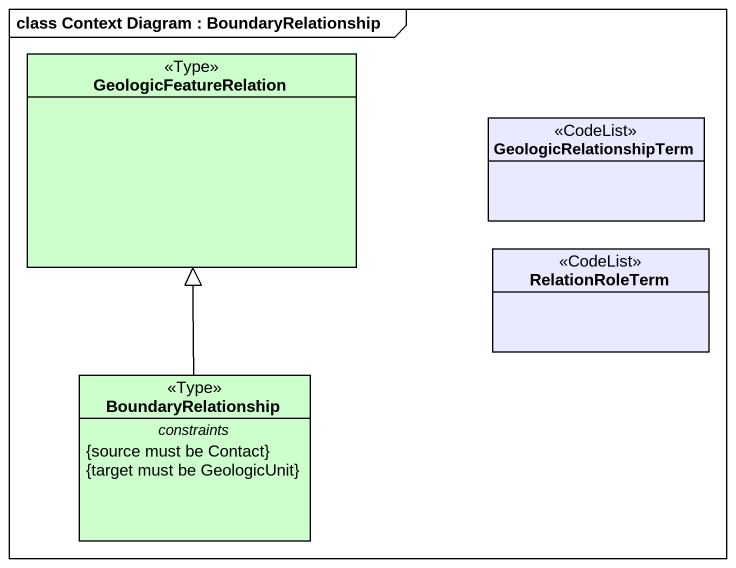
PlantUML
@startuml
mainframe class Context Diagram : BoundaryRelationship
hide circle
hide empty members
class GeologicFeatureRelation <<Type>> #CCFFCC
class GeologicRelationshipTerm <<CodeList>> #E9E9FF
class RelationRoleTerm <<CodeList>> #E9E9FF
class BoundaryRelationship <<Type>> #CCFFCC {
  -- constraints --
  {source must be Contact}
  {target must be GeologicUnit}
}
BoundaryRelationship -up-|> GeologicFeatureRelation
@enduml
